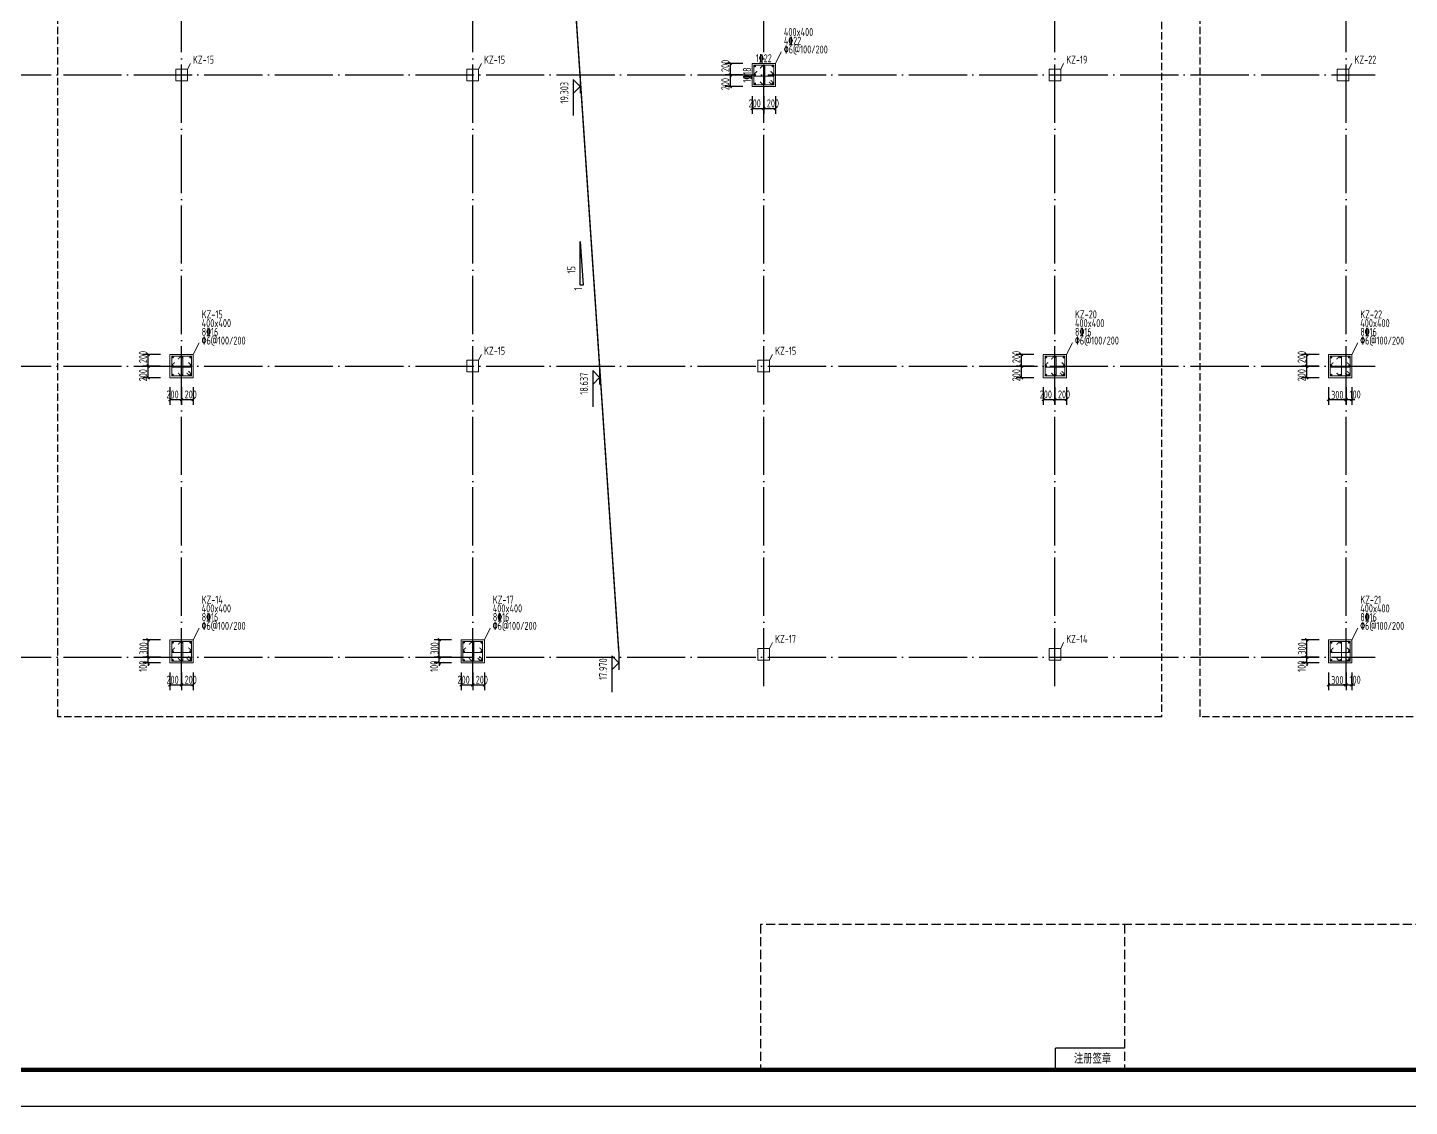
# Model space of a CAD drawing. Extents: x -2331248 to -1198620, y -977263 to -545844.
# Drawn here: x -1551152 to -1503687, y -676588 to -639530 of the extents above; entities that cross this region are included whole.
import ezdxf
from ezdxf.enums import TextEntityAlignment as Align

# ---------------------------------------------------------------- set-up
doc = ezdxf.new("R2010")
doc.units = 0
doc.header["$LTSCALE"] = 1000
doc.header["$MEASUREMENT"] = 0
for name, pattern in [('DASH', [0.35, 0.25, -0.1]), ('DOTE', [2.42, 2, -0.2, 0.02, -0.2]), ('线型5', [3050, 2400, -300, 50, -300])]:
    doc.linetypes.add(name, pattern=pattern)
doc.layers.get('0').update_dxf_attribs({"linetype": 'CONTINUOUS'})
doc.layers.get('DEFPOINTS').update_dxf_attribs({"linetype": 'CONTINUOUS'})
for name, color, linetype in [('DOTE', 1, 'DOTE'), ('PUB_TITLE', 4, 'CONTINUOUS'), ('t图框', 222, 'CONTINUOUS'), ('构件', 74, 'CONTINUOUS')]:
    doc.layers.add(name, color=color, linetype=linetype)
for name, color, linetype, lineweight in [('S_Cl', 2, 'CONTINUOUS', 9), ('S_ColumDimSect', 84, '线型5', 18), ('S_ColumFocus', 2, 'CONTINUOUS', 18), ('S_ColumLocal', 7, 'CONTINUOUS', 18), ('S_PColumHoopBar', 14, 'CONTINUOUS', 35), ('S_PColumMainBar', 14, 'CONTINUOUS', 25)]:
    doc.layers.add(name, color=color, linetype=linetype, lineweight=lineweight)
doc.styles.add('PkpmHz', font='Pkpmeng', dxfattribs={"width": 0.7, "bigfont": 'hztxt'})
doc.styles.add('TSSD_REIN', font='Tssdeng.shx', dxfattribs={"width": 0.7, "bigfont": 'hztxt.shx'})
doc.styles.add('房间名称', font='SIMPLEX', dxfattribs={"width": 0.7, "bigfont": '0HZTXT'})
doc.dimstyles.new('Pkpm_0.0100_2.00', dxfattribs={"dimtxt": 200, "dimasz": 100, "dimexe": 180, "dimexo": 0.0625, "dimgap": 25, "dimtad": 1, "dimdec": 0, "dimlfac": 0.5, "dimrnd": 5, "dimzin": 0, "dimdsep": 46, "dimtxsty": 'PkpmHz', "dimblk1": 'ARCHTICK', "dimblk2": 'ARCHTICK', "dimsah": 1, "dimcen": 0.09, "dimadec": 0, "dimazin": 0, "dimtfac": 1, "dimtdec": 0, "dimtmove": 2, "dimatfit": 1, "dimldrblk": 'ARCHTICK', "dimfxl": 1, "dimtolj": 1, "dimtzin": 0, "dimarcsym": 0})

# ---------------------------------------------------------------- blocks, each defined once
blk = doc.blocks.new('ASDDA')
at = {"layer": 't图框', "linetype": 'DASH'}
for p, q in [((-295866, 3065618), (-315866, 3065618)), ((-315866, 3065618), (-315866, 3061618)), ((-305866, 3065618), (-305866, 3061618))]:
    blk.add_line(p, q, dxfattribs=at)
at = {"layer": 't图框', "linetype": 'DASH', "ltscale": 0.01}
for p, q in [((-307773, 3062218), (-307773, 3061618)), ((-305866, 3062218), (-307773, 3062218))]:
    blk.add_line(p, q, dxfattribs=at)
at = {"layer": 't图框'}
blk.add_line((-315866, 3061618), (-273366, 3061618), dxfattribs=at)
at = {"style": '房间名称', "width": 0.7}
blk.add_text('注册签章', height=280, dxfattribs=at).set_placement((-307254, 3061794))
blk = doc.blocks.new('_ARCHTICK')
at = {"color": 0, "linetype": 'ByBlock', "const_width": 0.4}
blk.add_lwpolyline([(-0.5, -0.5), (0.5, 0.5)], dxfattribs=at)
blk = doc.blocks.new('*D1174')
at = {"layer": 'DEFPOINTS', "color": 0}
for p in [(-1547013, -661157), (-1546263, -661157), (-1546263, -661357)]:
    blk.add_point(p, dxfattribs=at)
at = {"layer": 'S_ColumDimSect', "color": 0, "lineweight": -2}
for p, q in [((-1546588, -661157), (-1547193, -661157)), ((-1547013, -661157), (-1547013, -661057)), ((-1547013, -661357), (-1547013, -661157)), ((-1546588, -661357), (-1547193, -661357)), ((-1547013, -661357), (-1547013, -661457))]:
    blk.add_line(p, q, dxfattribs=at)
at = {"layer": 'S_ColumDimSect', "color": 0, "lineweight": -2, "xscale": 100, "yscale": 100, "zscale": 100}
for p, rotation in [((-1547013, -661157), 270), ((-1547013, -661357), 90)]:
    blk.add_blockref('_ARCHTICK', p, dxfattribs=dict(at, rotation=rotation))
at = {"layer": 'S_ColumDimSect', "color": 0, "insert": (-1547188, -661470), "char_height": 275, "attachment_point": 5, "rotation": 90, "style": 'PkpmHz'}
blk.add_mtext('\\A1;100', dxfattribs=at)
blk = doc.blocks.new('*D1175')
at = {"layer": 'DEFPOINTS', "color": 0}
for p in [(-1547013, -660557), (-1546263, -660557), (-1546263, -661157)]:
    blk.add_point(p, dxfattribs=at)
at = {"layer": 'S_ColumDimSect', "color": 0, "lineweight": -2}
for p, q in [((-1546588, -660557), (-1547193, -660557)), ((-1547013, -661157), (-1547013, -660557)), ((-1546588, -661157), (-1547193, -661157))]:
    blk.add_line(p, q, dxfattribs=at)
at = {"layer": 'S_ColumDimSect', "color": 0, "lineweight": -2, "xscale": 100, "yscale": 100, "zscale": 100}
for p, rotation in [((-1547013, -660557), 90), ((-1547013, -661157), 270)]:
    blk.add_blockref('_ARCHTICK', p, dxfattribs=dict(at, rotation=rotation))
at = {"layer": 'S_ColumDimSect', "color": 0, "insert": (-1547175, -660857), "char_height": 275, "attachment_point": 5, "rotation": 90, "style": 'PkpmHz'}
blk.add_mtext('\\A1;300', dxfattribs=at)
blk = doc.blocks.new('*D1176')
at = {"layer": 'DEFPOINTS', "color": 0}
for p in [(-1546263, -661357), (-1545863, -661357), (-1545863, -662107)]:
    blk.add_point(p, dxfattribs=at)
at = {"layer": 'S_ColumDimSect', "color": 0, "lineweight": -2}
for p, q in [((-1546263, -661682), (-1546263, -662287)), ((-1546263, -662107), (-1545863, -662107)), ((-1545863, -661682), (-1545863, -662287))]:
    blk.add_line(p, q, dxfattribs=at)
at = {"layer": 'S_ColumDimSect', "color": 0, "lineweight": -2, "xscale": 100, "yscale": 100, "zscale": 100, "rotation": 180}
blk.add_blockref('_ARCHTICK', (-1546263, -662107), dxfattribs=at)
at = {"layer": 'S_ColumDimSect', "color": 0, "lineweight": -2, "xscale": 100, "yscale": 100, "zscale": 100}
blk.add_blockref('_ARCHTICK', (-1545863, -662107), dxfattribs=at)
at = {"layer": 'S_ColumDimSect', "color": 0, "insert": (-1546175, -661932), "char_height": 275, "attachment_point": 5, "style": 'PkpmHz'}
blk.add_mtext('\\A1;200', dxfattribs=at)
blk = doc.blocks.new('*D1177')
at = {"layer": 'DEFPOINTS', "color": 0}
for p in [(-1545863, -661357), (-1545463, -661357), (-1545463, -662107)]:
    blk.add_point(p, dxfattribs=at)
at = {"layer": 'S_ColumDimSect', "color": 0, "lineweight": -2}
for p, q in [((-1545863, -661682), (-1545863, -662287)), ((-1545863, -662107), (-1545463, -662107)), ((-1545463, -661682), (-1545463, -662287))]:
    blk.add_line(p, q, dxfattribs=at)
at = {"layer": 'S_ColumDimSect', "color": 0, "lineweight": -2, "xscale": 100, "yscale": 100, "zscale": 100, "rotation": 180}
blk.add_blockref('_ARCHTICK', (-1545863, -662107), dxfattribs=at)
at = {"layer": 'S_ColumDimSect', "color": 0, "lineweight": -2, "xscale": 100, "yscale": 100, "zscale": 100}
blk.add_blockref('_ARCHTICK', (-1545463, -662107), dxfattribs=at)
at = {"layer": 'S_ColumDimSect', "color": 0, "insert": (-1545550, -661932), "char_height": 275, "attachment_point": 5, "style": 'PkpmHz'}
blk.add_mtext('\\A1;200', dxfattribs=at)
blk = doc.blocks.new('*D1178')
at = {"layer": 'DEFPOINTS', "color": 0}
for p in [(-1547013, -651157), (-1546263, -651157), (-1546263, -651557)]:
    blk.add_point(p, dxfattribs=at)
at = {"layer": 'S_ColumDimSect', "color": 0, "lineweight": -2}
for p, q in [((-1546588, -651157), (-1547193, -651157)), ((-1547013, -651557), (-1547013, -651157)), ((-1546588, -651557), (-1547193, -651557))]:
    blk.add_line(p, q, dxfattribs=at)
at = {"layer": 'S_ColumDimSect', "color": 0, "lineweight": -2, "xscale": 100, "yscale": 100, "zscale": 100}
for p, rotation in [((-1547013, -651157), 90), ((-1547013, -651557), 270)]:
    blk.add_blockref('_ARCHTICK', p, dxfattribs=dict(at, rotation=rotation))
at = {"layer": 'S_ColumDimSect', "color": 0, "insert": (-1547188, -651470), "char_height": 275, "attachment_point": 5, "rotation": 90, "style": 'PkpmHz'}
blk.add_mtext('\\A1;200', dxfattribs=at)
blk = doc.blocks.new('*D1179')
at = {"layer": 'DEFPOINTS', "color": 0}
for p in [(-1547013, -650757), (-1546263, -650757), (-1546263, -651157)]:
    blk.add_point(p, dxfattribs=at)
at = {"layer": 'S_ColumDimSect', "color": 0, "lineweight": -2}
for p, q in [((-1546588, -650757), (-1547193, -650757)), ((-1546588, -651157), (-1547193, -651157)), ((-1547013, -651157), (-1547013, -650757))]:
    blk.add_line(p, q, dxfattribs=at)
at = {"layer": 'S_ColumDimSect', "color": 0, "lineweight": -2, "xscale": 100, "yscale": 100, "zscale": 100}
for p, rotation in [((-1547013, -650757), 90), ((-1547013, -651157), 270)]:
    blk.add_blockref('_ARCHTICK', p, dxfattribs=dict(at, rotation=rotation))
at = {"layer": 'S_ColumDimSect', "color": 0, "insert": (-1547188, -650845), "char_height": 275, "attachment_point": 5, "rotation": 90, "style": 'PkpmHz'}
blk.add_mtext('\\A1;200', dxfattribs=at)
blk = doc.blocks.new('*D1180')
at = {"layer": 'DEFPOINTS', "color": 0}
for p in [(-1546263, -651557), (-1545863, -651557), (-1545863, -652307)]:
    blk.add_point(p, dxfattribs=at)
at = {"layer": 'S_ColumDimSect', "color": 0, "lineweight": -2}
for p, q in [((-1546263, -651882), (-1546263, -652487)), ((-1545863, -651882), (-1545863, -652487)), ((-1546263, -652307), (-1545863, -652307))]:
    blk.add_line(p, q, dxfattribs=at)
at = {"layer": 'S_ColumDimSect', "color": 0, "lineweight": -2, "xscale": 100, "yscale": 100, "zscale": 100, "rotation": 180}
blk.add_blockref('_ARCHTICK', (-1546263, -652307), dxfattribs=at)
at = {"layer": 'S_ColumDimSect', "color": 0, "lineweight": -2, "xscale": 100, "yscale": 100, "zscale": 100}
blk.add_blockref('_ARCHTICK', (-1545863, -652307), dxfattribs=at)
at = {"layer": 'S_ColumDimSect', "color": 0, "insert": (-1546175, -652132), "char_height": 275, "attachment_point": 5, "style": 'PkpmHz'}
blk.add_mtext('\\A1;200', dxfattribs=at)
blk = doc.blocks.new('*D1181')
at = {"layer": 'DEFPOINTS', "color": 0}
for p in [(-1545863, -651557), (-1545463, -651557), (-1545463, -652307)]:
    blk.add_point(p, dxfattribs=at)
at = {"layer": 'S_ColumDimSect', "color": 0, "lineweight": -2}
for p, q in [((-1545863, -651882), (-1545863, -652487)), ((-1545463, -651882), (-1545463, -652487)), ((-1545863, -652307), (-1545463, -652307))]:
    blk.add_line(p, q, dxfattribs=at)
at = {"layer": 'S_ColumDimSect', "color": 0, "lineweight": -2, "xscale": 100, "yscale": 100, "zscale": 100, "rotation": 180}
blk.add_blockref('_ARCHTICK', (-1545863, -652307), dxfattribs=at)
at = {"layer": 'S_ColumDimSect', "color": 0, "lineweight": -2, "xscale": 100, "yscale": 100, "zscale": 100}
blk.add_blockref('_ARCHTICK', (-1545463, -652307), dxfattribs=at)
at = {"layer": 'S_ColumDimSect', "color": 0, "insert": (-1545550, -652132), "char_height": 275, "attachment_point": 5, "style": 'PkpmHz'}
blk.add_mtext('\\A1;200', dxfattribs=at)
blk = doc.blocks.new('*D1186')
at = {"layer": 'DEFPOINTS', "color": 0}
for p in [(-1537013, -661157), (-1536263, -661157), (-1536263, -661357)]:
    blk.add_point(p, dxfattribs=at)
at = {"layer": 'S_ColumDimSect', "color": 0, "lineweight": -2}
for p, q in [((-1536588, -661157), (-1537193, -661157)), ((-1537013, -661157), (-1537013, -661057)), ((-1537013, -661357), (-1537013, -661157)), ((-1536588, -661357), (-1537193, -661357)), ((-1537013, -661357), (-1537013, -661457))]:
    blk.add_line(p, q, dxfattribs=at)
at = {"layer": 'S_ColumDimSect', "color": 0, "lineweight": -2, "xscale": 100, "yscale": 100, "zscale": 100}
for p, rotation in [((-1537013, -661157), 270), ((-1537013, -661357), 90)]:
    blk.add_blockref('_ARCHTICK', p, dxfattribs=dict(at, rotation=rotation))
at = {"layer": 'S_ColumDimSect', "color": 0, "insert": (-1537188, -661470), "char_height": 275, "attachment_point": 5, "rotation": 90, "style": 'PkpmHz'}
blk.add_mtext('\\A1;100', dxfattribs=at)
blk = doc.blocks.new('*D1187')
at = {"layer": 'DEFPOINTS', "color": 0}
for p in [(-1537013, -660557), (-1536263, -660557), (-1536263, -661157)]:
    blk.add_point(p, dxfattribs=at)
at = {"layer": 'S_ColumDimSect', "color": 0, "lineweight": -2}
for p, q in [((-1536588, -660557), (-1537193, -660557)), ((-1537013, -661157), (-1537013, -660557)), ((-1536588, -661157), (-1537193, -661157))]:
    blk.add_line(p, q, dxfattribs=at)
at = {"layer": 'S_ColumDimSect', "color": 0, "lineweight": -2, "xscale": 100, "yscale": 100, "zscale": 100}
for p, rotation in [((-1537013, -660557), 90), ((-1537013, -661157), 270)]:
    blk.add_blockref('_ARCHTICK', p, dxfattribs=dict(at, rotation=rotation))
at = {"layer": 'S_ColumDimSect', "color": 0, "insert": (-1537175, -660857), "char_height": 275, "attachment_point": 5, "rotation": 90, "style": 'PkpmHz'}
blk.add_mtext('\\A1;300', dxfattribs=at)
blk = doc.blocks.new('*D1188')
at = {"layer": 'DEFPOINTS', "color": 0}
for p in [(-1536263, -661357), (-1535863, -661357), (-1535863, -662107)]:
    blk.add_point(p, dxfattribs=at)
at = {"layer": 'S_ColumDimSect', "color": 0, "lineweight": -2}
for p, q in [((-1536263, -661682), (-1536263, -662287)), ((-1536263, -662107), (-1535863, -662107)), ((-1535863, -661682), (-1535863, -662287))]:
    blk.add_line(p, q, dxfattribs=at)
at = {"layer": 'S_ColumDimSect', "color": 0, "lineweight": -2, "xscale": 100, "yscale": 100, "zscale": 100, "rotation": 180}
blk.add_blockref('_ARCHTICK', (-1536263, -662107), dxfattribs=at)
at = {"layer": 'S_ColumDimSect', "color": 0, "lineweight": -2, "xscale": 100, "yscale": 100, "zscale": 100}
blk.add_blockref('_ARCHTICK', (-1535863, -662107), dxfattribs=at)
at = {"layer": 'S_ColumDimSect', "color": 0, "insert": (-1536175, -661932), "char_height": 275, "attachment_point": 5, "style": 'PkpmHz'}
blk.add_mtext('\\A1;200', dxfattribs=at)
blk = doc.blocks.new('*D1189')
at = {"layer": 'DEFPOINTS', "color": 0}
for p in [(-1535863, -661357), (-1535463, -661357), (-1535463, -662107)]:
    blk.add_point(p, dxfattribs=at)
at = {"layer": 'S_ColumDimSect', "color": 0, "lineweight": -2}
for p, q in [((-1535863, -661682), (-1535863, -662287)), ((-1535863, -662107), (-1535463, -662107)), ((-1535463, -661682), (-1535463, -662287))]:
    blk.add_line(p, q, dxfattribs=at)
at = {"layer": 'S_ColumDimSect', "color": 0, "lineweight": -2, "xscale": 100, "yscale": 100, "zscale": 100, "rotation": 180}
blk.add_blockref('_ARCHTICK', (-1535863, -662107), dxfattribs=at)
at = {"layer": 'S_ColumDimSect', "color": 0, "lineweight": -2, "xscale": 100, "yscale": 100, "zscale": 100}
blk.add_blockref('_ARCHTICK', (-1535463, -662107), dxfattribs=at)
at = {"layer": 'S_ColumDimSect', "color": 0, "insert": (-1535550, -661932), "char_height": 275, "attachment_point": 5, "style": 'PkpmHz'}
blk.add_mtext('\\A1;200', dxfattribs=at)
blk = doc.blocks.new('*D1194')
at = {"layer": 'DEFPOINTS', "color": 0}
for p in [(-1527013, -641157), (-1526263, -641157), (-1526263, -641557)]:
    blk.add_point(p, dxfattribs=at)
at = {"layer": 'S_ColumDimSect', "color": 0, "lineweight": -2}
for p, q in [((-1526588, -641157), (-1527193, -641157)), ((-1527013, -641557), (-1527013, -641157)), ((-1526588, -641557), (-1527193, -641557))]:
    blk.add_line(p, q, dxfattribs=at)
at = {"layer": 'S_ColumDimSect', "color": 0, "lineweight": -2, "xscale": 100, "yscale": 100, "zscale": 100}
for p, rotation in [((-1527013, -641157), 90), ((-1527013, -641557), 270)]:
    blk.add_blockref('_ARCHTICK', p, dxfattribs=dict(at, rotation=rotation))
at = {"layer": 'S_ColumDimSect', "color": 0, "insert": (-1527188, -641470), "char_height": 275, "attachment_point": 5, "rotation": 90, "style": 'PkpmHz'}
blk.add_mtext('\\A1;200', dxfattribs=at)
blk = doc.blocks.new('*D1195')
at = {"layer": 'DEFPOINTS', "color": 0}
for p in [(-1527013, -640757), (-1526263, -640757), (-1526263, -641157)]:
    blk.add_point(p, dxfattribs=at)
at = {"layer": 'S_ColumDimSect', "color": 0, "lineweight": -2}
for p, q in [((-1526588, -640757), (-1527193, -640757)), ((-1527013, -641157), (-1527013, -640757)), ((-1526588, -641157), (-1527193, -641157))]:
    blk.add_line(p, q, dxfattribs=at)
at = {"layer": 'S_ColumDimSect', "color": 0, "lineweight": -2, "xscale": 100, "yscale": 100, "zscale": 100}
for p, rotation in [((-1527013, -640757), 90), ((-1527013, -641157), 270)]:
    blk.add_blockref('_ARCHTICK', p, dxfattribs=dict(at, rotation=rotation))
at = {"layer": 'S_ColumDimSect', "color": 0, "insert": (-1527188, -640845), "char_height": 275, "attachment_point": 5, "rotation": 90, "style": 'PkpmHz'}
blk.add_mtext('\\A1;200', dxfattribs=at)
blk = doc.blocks.new('*D1196')
at = {"layer": 'DEFPOINTS', "color": 0}
for p in [(-1526263, -641557), (-1525863, -641557), (-1525863, -642307)]:
    blk.add_point(p, dxfattribs=at)
at = {"layer": 'S_ColumDimSect', "color": 0, "lineweight": -2}
for p, q in [((-1526263, -641882), (-1526263, -642487)), ((-1525863, -641882), (-1525863, -642487)), ((-1526263, -642307), (-1525863, -642307))]:
    blk.add_line(p, q, dxfattribs=at)
at = {"layer": 'S_ColumDimSect', "color": 0, "lineweight": -2, "xscale": 100, "yscale": 100, "zscale": 100, "rotation": 180}
blk.add_blockref('_ARCHTICK', (-1526263, -642307), dxfattribs=at)
at = {"layer": 'S_ColumDimSect', "color": 0, "lineweight": -2, "xscale": 100, "yscale": 100, "zscale": 100}
blk.add_blockref('_ARCHTICK', (-1525863, -642307), dxfattribs=at)
at = {"layer": 'S_ColumDimSect', "color": 0, "insert": (-1526175, -642132), "char_height": 275, "attachment_point": 5, "style": 'PkpmHz'}
blk.add_mtext('\\A1;200', dxfattribs=at)
blk = doc.blocks.new('*D1197')
at = {"layer": 'DEFPOINTS', "color": 0}
for p in [(-1525863, -641557), (-1525463, -641557), (-1525463, -642307)]:
    blk.add_point(p, dxfattribs=at)
at = {"layer": 'S_ColumDimSect', "color": 0, "lineweight": -2}
for p, q in [((-1525863, -641882), (-1525863, -642487)), ((-1525463, -641882), (-1525463, -642487)), ((-1525863, -642307), (-1525463, -642307))]:
    blk.add_line(p, q, dxfattribs=at)
at = {"layer": 'S_ColumDimSect', "color": 0, "lineweight": -2, "xscale": 100, "yscale": 100, "zscale": 100, "rotation": 180}
blk.add_blockref('_ARCHTICK', (-1525863, -642307), dxfattribs=at)
at = {"layer": 'S_ColumDimSect', "color": 0, "lineweight": -2, "xscale": 100, "yscale": 100, "zscale": 100}
blk.add_blockref('_ARCHTICK', (-1525463, -642307), dxfattribs=at)
at = {"layer": 'S_ColumDimSect', "color": 0, "insert": (-1525550, -642132), "char_height": 275, "attachment_point": 5, "style": 'PkpmHz'}
blk.add_mtext('\\A1;200', dxfattribs=at)
blk = doc.blocks.new('*D1198')
at = {"layer": 'DEFPOINTS', "color": 0}
for p in [(-1517013, -651157), (-1516263, -651157), (-1516263, -651557)]:
    blk.add_point(p, dxfattribs=at)
at = {"layer": 'S_ColumDimSect', "color": 0, "lineweight": -2}
for p, q in [((-1516588, -651157), (-1517193, -651157)), ((-1517013, -651557), (-1517013, -651157)), ((-1516588, -651557), (-1517193, -651557))]:
    blk.add_line(p, q, dxfattribs=at)
at = {"layer": 'S_ColumDimSect', "color": 0, "lineweight": -2, "xscale": 100, "yscale": 100, "zscale": 100}
for p, rotation in [((-1517013, -651157), 90), ((-1517013, -651557), 270)]:
    blk.add_blockref('_ARCHTICK', p, dxfattribs=dict(at, rotation=rotation))
at = {"layer": 'S_ColumDimSect', "color": 0, "insert": (-1517188, -651470), "char_height": 275, "attachment_point": 5, "rotation": 90, "style": 'PkpmHz'}
blk.add_mtext('\\A1;200', dxfattribs=at)
blk = doc.blocks.new('*D1199')
at = {"layer": 'DEFPOINTS', "color": 0}
for p in [(-1517013, -650757), (-1516263, -650757), (-1516263, -651157)]:
    blk.add_point(p, dxfattribs=at)
at = {"layer": 'S_ColumDimSect', "color": 0, "lineweight": -2}
for p, q in [((-1516588, -650757), (-1517193, -650757)), ((-1516588, -651157), (-1517193, -651157)), ((-1517013, -651157), (-1517013, -650757))]:
    blk.add_line(p, q, dxfattribs=at)
at = {"layer": 'S_ColumDimSect', "color": 0, "lineweight": -2, "xscale": 100, "yscale": 100, "zscale": 100}
for p, rotation in [((-1517013, -650757), 90), ((-1517013, -651157), 270)]:
    blk.add_blockref('_ARCHTICK', p, dxfattribs=dict(at, rotation=rotation))
at = {"layer": 'S_ColumDimSect', "color": 0, "insert": (-1517188, -650845), "char_height": 275, "attachment_point": 5, "rotation": 90, "style": 'PkpmHz'}
blk.add_mtext('\\A1;200', dxfattribs=at)
blk = doc.blocks.new('*D1200')
at = {"layer": 'DEFPOINTS', "color": 0}
for p in [(-1516263, -651557), (-1515863, -651557), (-1515863, -652307)]:
    blk.add_point(p, dxfattribs=at)
at = {"layer": 'S_ColumDimSect', "color": 0, "lineweight": -2}
for p, q in [((-1516263, -651882), (-1516263, -652487)), ((-1515863, -651882), (-1515863, -652487)), ((-1516263, -652307), (-1515863, -652307))]:
    blk.add_line(p, q, dxfattribs=at)
at = {"layer": 'S_ColumDimSect', "color": 0, "lineweight": -2, "xscale": 100, "yscale": 100, "zscale": 100, "rotation": 180}
blk.add_blockref('_ARCHTICK', (-1516263, -652307), dxfattribs=at)
at = {"layer": 'S_ColumDimSect', "color": 0, "lineweight": -2, "xscale": 100, "yscale": 100, "zscale": 100}
blk.add_blockref('_ARCHTICK', (-1515863, -652307), dxfattribs=at)
at = {"layer": 'S_ColumDimSect', "color": 0, "insert": (-1516175, -652132), "char_height": 275, "attachment_point": 5, "style": 'PkpmHz'}
blk.add_mtext('\\A1;200', dxfattribs=at)
blk = doc.blocks.new('*D1201')
at = {"layer": 'DEFPOINTS', "color": 0}
for p in [(-1515863, -651557), (-1515463, -651557), (-1515463, -652307)]:
    blk.add_point(p, dxfattribs=at)
at = {"layer": 'S_ColumDimSect', "color": 0, "lineweight": -2}
for p, q in [((-1515863, -651882), (-1515863, -652487)), ((-1515463, -651882), (-1515463, -652487)), ((-1515863, -652307), (-1515463, -652307))]:
    blk.add_line(p, q, dxfattribs=at)
at = {"layer": 'S_ColumDimSect', "color": 0, "lineweight": -2, "xscale": 100, "yscale": 100, "zscale": 100, "rotation": 180}
blk.add_blockref('_ARCHTICK', (-1515863, -652307), dxfattribs=at)
at = {"layer": 'S_ColumDimSect', "color": 0, "lineweight": -2, "xscale": 100, "yscale": 100, "zscale": 100}
blk.add_blockref('_ARCHTICK', (-1515463, -652307), dxfattribs=at)
at = {"layer": 'S_ColumDimSect', "color": 0, "insert": (-1515550, -652132), "char_height": 275, "attachment_point": 5, "style": 'PkpmHz'}
blk.add_mtext('\\A1;200', dxfattribs=at)
blk = doc.blocks.new('*D1202')
at = {"layer": 'DEFPOINTS', "color": 0}
for p in [(-1507213, -661157), (-1506463, -661157), (-1506463, -661357)]:
    blk.add_point(p, dxfattribs=at)
at = {"layer": 'S_ColumDimSect', "color": 0, "lineweight": -2}
for p, q in [((-1506788, -661157), (-1507393, -661157)), ((-1507213, -661157), (-1507213, -661057)), ((-1507213, -661357), (-1507213, -661157)), ((-1506788, -661357), (-1507393, -661357)), ((-1507213, -661357), (-1507213, -661457))]:
    blk.add_line(p, q, dxfattribs=at)
at = {"layer": 'S_ColumDimSect', "color": 0, "lineweight": -2, "xscale": 100, "yscale": 100, "zscale": 100}
for p, rotation in [((-1507213, -661157), 270), ((-1507213, -661357), 90)]:
    blk.add_blockref('_ARCHTICK', p, dxfattribs=dict(at, rotation=rotation))
at = {"layer": 'S_ColumDimSect', "color": 0, "insert": (-1507388, -661470), "char_height": 275, "attachment_point": 5, "rotation": 90, "style": 'PkpmHz'}
blk.add_mtext('\\A1;100', dxfattribs=at)
blk = doc.blocks.new('*D1203')
at = {"layer": 'DEFPOINTS', "color": 0}
for p in [(-1507213, -660557), (-1506463, -660557), (-1506463, -661157)]:
    blk.add_point(p, dxfattribs=at)
at = {"layer": 'S_ColumDimSect', "color": 0, "lineweight": -2}
for p, q in [((-1506788, -660557), (-1507393, -660557)), ((-1507213, -661157), (-1507213, -660557)), ((-1506788, -661157), (-1507393, -661157))]:
    blk.add_line(p, q, dxfattribs=at)
at = {"layer": 'S_ColumDimSect', "color": 0, "lineweight": -2, "xscale": 100, "yscale": 100, "zscale": 100}
for p, rotation in [((-1507213, -660557), 90), ((-1507213, -661157), 270)]:
    blk.add_blockref('_ARCHTICK', p, dxfattribs=dict(at, rotation=rotation))
at = {"layer": 'S_ColumDimSect', "color": 0, "insert": (-1507375, -660857), "char_height": 275, "attachment_point": 5, "rotation": 90, "style": 'PkpmHz'}
blk.add_mtext('\\A1;300', dxfattribs=at)
blk = doc.blocks.new('*D1204')
at = {"layer": 'DEFPOINTS', "color": 0}
for p in [(-1506463, -661357), (-1505863, -661357), (-1505863, -662107)]:
    blk.add_point(p, dxfattribs=at)
at = {"layer": 'S_ColumDimSect', "color": 0, "lineweight": -2}
for p, q in [((-1506463, -661682), (-1506463, -662287)), ((-1506463, -662107), (-1505863, -662107)), ((-1505863, -661682), (-1505863, -662287))]:
    blk.add_line(p, q, dxfattribs=at)
at = {"layer": 'S_ColumDimSect', "color": 0, "lineweight": -2, "xscale": 100, "yscale": 100, "zscale": 100, "rotation": 180}
blk.add_blockref('_ARCHTICK', (-1506463, -662107), dxfattribs=at)
at = {"layer": 'S_ColumDimSect', "color": 0, "lineweight": -2, "xscale": 100, "yscale": 100, "zscale": 100}
blk.add_blockref('_ARCHTICK', (-1505863, -662107), dxfattribs=at)
at = {"layer": 'S_ColumDimSect', "color": 0, "insert": (-1506163, -661945), "char_height": 275, "attachment_point": 5, "style": 'PkpmHz'}
blk.add_mtext('\\A1;300', dxfattribs=at)
blk = doc.blocks.new('*D1205')
at = {"layer": 'DEFPOINTS', "color": 0}
for p in [(-1505863, -661357), (-1505663, -661357), (-1505663, -662107)]:
    blk.add_point(p, dxfattribs=at)
at = {"layer": 'S_ColumDimSect', "color": 0, "lineweight": -2}
for p, q in [((-1505863, -662107), (-1505963, -662107)), ((-1505863, -661682), (-1505863, -662287)), ((-1505863, -662107), (-1505663, -662107)), ((-1505663, -661682), (-1505663, -662287)), ((-1505663, -662107), (-1505563, -662107))]:
    blk.add_line(p, q, dxfattribs=at)
at = {"layer": 'S_ColumDimSect', "color": 0, "lineweight": -2, "xscale": 100, "yscale": 100, "zscale": 100}
blk.add_blockref('_ARCHTICK', (-1505863, -662107), dxfattribs=at)
at = {"layer": 'S_ColumDimSect', "color": 0, "lineweight": -2, "xscale": 100, "yscale": 100, "zscale": 100, "rotation": 180}
blk.add_blockref('_ARCHTICK', (-1505663, -662107), dxfattribs=at)
at = {"layer": 'S_ColumDimSect', "color": 0, "insert": (-1505550, -661932), "char_height": 275, "attachment_point": 5, "style": 'PkpmHz'}
blk.add_mtext('\\A1;100', dxfattribs=at)
blk = doc.blocks.new('*D1206')
at = {"layer": 'DEFPOINTS', "color": 0}
for p in [(-1507213, -651157), (-1506463, -651157), (-1506463, -651557)]:
    blk.add_point(p, dxfattribs=at)
at = {"layer": 'S_ColumDimSect', "color": 0, "lineweight": -2}
for p, q in [((-1506788, -651157), (-1507393, -651157)), ((-1507213, -651557), (-1507213, -651157)), ((-1506788, -651557), (-1507393, -651557))]:
    blk.add_line(p, q, dxfattribs=at)
at = {"layer": 'S_ColumDimSect', "color": 0, "lineweight": -2, "xscale": 100, "yscale": 100, "zscale": 100}
for p, rotation in [((-1507213, -651157), 90), ((-1507213, -651557), 270)]:
    blk.add_blockref('_ARCHTICK', p, dxfattribs=dict(at, rotation=rotation))
at = {"layer": 'S_ColumDimSect', "color": 0, "insert": (-1507388, -651470), "char_height": 275, "attachment_point": 5, "rotation": 90, "style": 'PkpmHz'}
blk.add_mtext('\\A1;200', dxfattribs=at)
blk = doc.blocks.new('*D1207')
at = {"layer": 'DEFPOINTS', "color": 0}
for p in [(-1507213, -650757), (-1506463, -650757), (-1506463, -651157)]:
    blk.add_point(p, dxfattribs=at)
at = {"layer": 'S_ColumDimSect', "color": 0, "lineweight": -2}
for p, q in [((-1506788, -650757), (-1507393, -650757)), ((-1506788, -651157), (-1507393, -651157)), ((-1507213, -651157), (-1507213, -650757))]:
    blk.add_line(p, q, dxfattribs=at)
at = {"layer": 'S_ColumDimSect', "color": 0, "lineweight": -2, "xscale": 100, "yscale": 100, "zscale": 100}
for p, rotation in [((-1507213, -650757), 90), ((-1507213, -651157), 270)]:
    blk.add_blockref('_ARCHTICK', p, dxfattribs=dict(at, rotation=rotation))
at = {"layer": 'S_ColumDimSect', "color": 0, "insert": (-1507388, -650845), "char_height": 275, "attachment_point": 5, "rotation": 90, "style": 'PkpmHz'}
blk.add_mtext('\\A1;200', dxfattribs=at)
blk = doc.blocks.new('*D1208')
at = {"layer": 'DEFPOINTS', "color": 0}
for p in [(-1506463, -651557), (-1505863, -651557), (-1505863, -652307)]:
    blk.add_point(p, dxfattribs=at)
at = {"layer": 'S_ColumDimSect', "color": 0, "lineweight": -2}
for p, q in [((-1506463, -651882), (-1506463, -652487)), ((-1505863, -651882), (-1505863, -652487)), ((-1506463, -652307), (-1505863, -652307))]:
    blk.add_line(p, q, dxfattribs=at)
at = {"layer": 'S_ColumDimSect', "color": 0, "lineweight": -2, "xscale": 100, "yscale": 100, "zscale": 100, "rotation": 180}
blk.add_blockref('_ARCHTICK', (-1506463, -652307), dxfattribs=at)
at = {"layer": 'S_ColumDimSect', "color": 0, "lineweight": -2, "xscale": 100, "yscale": 100, "zscale": 100}
blk.add_blockref('_ARCHTICK', (-1505863, -652307), dxfattribs=at)
at = {"layer": 'S_ColumDimSect', "color": 0, "insert": (-1506163, -652145), "char_height": 275, "attachment_point": 5, "style": 'PkpmHz'}
blk.add_mtext('\\A1;300', dxfattribs=at)
blk = doc.blocks.new('*D1209')
at = {"layer": 'DEFPOINTS', "color": 0}
for p in [(-1505863, -651557), (-1505663, -651557), (-1505663, -652307)]:
    blk.add_point(p, dxfattribs=at)
at = {"layer": 'S_ColumDimSect', "color": 0, "lineweight": -2}
for p, q in [((-1505863, -651882), (-1505863, -652487)), ((-1505663, -651882), (-1505663, -652487)), ((-1505863, -652307), (-1505963, -652307)), ((-1505863, -652307), (-1505663, -652307)), ((-1505663, -652307), (-1505563, -652307))]:
    blk.add_line(p, q, dxfattribs=at)
at = {"layer": 'S_ColumDimSect', "color": 0, "lineweight": -2, "xscale": 100, "yscale": 100, "zscale": 100}
blk.add_blockref('_ARCHTICK', (-1505863, -652307), dxfattribs=at)
at = {"layer": 'S_ColumDimSect', "color": 0, "lineweight": -2, "xscale": 100, "yscale": 100, "zscale": 100, "rotation": 180}
blk.add_blockref('_ARCHTICK', (-1505663, -652307), dxfattribs=at)
at = {"layer": 'S_ColumDimSect', "color": 0, "insert": (-1505550, -652132), "char_height": 275, "attachment_point": 5, "style": 'PkpmHz'}
blk.add_mtext('\\A1;100', dxfattribs=at)

msp = doc.modelspace()

# ---------------------------------------------------------------- linework, layer by layer
at = {"linetype": 'DASH'}
for points in [[(-1550112, -608186), (-1512198, -608186), (-1512198, -663202), (-1550112, -663202)], [(-1510869, -608186), (-1502854, -608186), (-1502854, -663202), (-1510869, -663202)]]:
    msp.add_lwpolyline(points, close=True, dxfattribs=at)
at = {"layer": 'DOTE'}
for p, q in [((-1545863, -662157.2), (-1545863, -610157.2)), ((-1535863, -662157.2), (-1535863, -610157.2)), ((-1525863, -662157.2), (-1525863, -610157.2)), ((-1515863, -662157.2), (-1515863, -610157.2)), ((-1505863, -662157.2), (-1505863, -610157.2)), ((-1566863, -641157.2), (-1504863, -641157.2)), ((-1566863, -651157.2), (-1504863, -651157.2)), ((-1566863, -661157.2), (-1504863, -661157.2))]:
    msp.add_line(p, q, dxfattribs=at)
at = {"layer": 'PUB_TITLE'}
msp.add_lwpolyline([(-1576722.5, -676588.1), (-1576722.5, -602338.1), (-1471597.5, -602338.1), (-1471597.5, -676588.1)], close=True, dxfattribs=at)
at = {"layer": 'PUB_TITLE', "const_width": 150}
msp.add_lwpolyline([(-1573597.5, -603588.1), (-1472847.5, -603588.1), (-1472847.5, -675338.1), (-1573597.5, -675338.1)], close=True, dxfattribs=at)
at = {"layer": 'S_Cl', "ltscale": 1}
for points in [[(-1525463, -641557.2), (-1525463, -640757.2), (-1526263, -640757.2), (-1526263, -641557.2)], [(-1545663, -641357.2), (-1545663, -640957.2), (-1546063, -640957.2), (-1546063, -641357.2)], [(-1535663, -641357.2), (-1535663, -640957.2), (-1536063, -640957.2), (-1536063, -641357.2)], [(-1515663, -641357.2), (-1515663, -640957.2), (-1516063, -640957.2), (-1516063, -641357.2)], [(-1505763, -641357.2), (-1505763, -640957.2), (-1506163, -640957.2), (-1506163, -641357.2)], [(-1545463, -651557.2), (-1545463, -650757.2), (-1546263, -650757.2), (-1546263, -651557.2)], [(-1535663, -651357.2), (-1535663, -650957.2), (-1536063, -650957.2), (-1536063, -651357.2)], [(-1525663, -651357.2), (-1525663, -650957.2), (-1526063, -650957.2), (-1526063, -651357.2)], [(-1515463, -651557.2), (-1515463, -650757.2), (-1516263, -650757.2), (-1516263, -651557.2)], [(-1505663, -651557.2), (-1505663, -650757.2), (-1506463, -650757.2), (-1506463, -651557.2)], [(-1545463, -661357.2), (-1545463, -660557.2), (-1546263, -660557.2), (-1546263, -661357.2)], [(-1535463, -661357.2), (-1535463, -660557.2), (-1536263, -660557.2), (-1536263, -661357.2)], [(-1505663, -661357.2), (-1505663, -660557.2), (-1506463, -660557.2), (-1506463, -661357.2)], [(-1525663, -661257.2), (-1525663, -660857.2), (-1526063, -660857.2), (-1526063, -661257.2)], [(-1515663, -661257.2), (-1515663, -660857.2), (-1516063, -660857.2), (-1516063, -661257.2)]]:
    msp.add_lwpolyline(points, close=True, dxfattribs=at)
at = {"layer": 'S_ColumFocus'}
for p, q in [((-1545663, -640957.2), (-1545563, -640757.2)), ((-1535663, -640957.2), (-1535563, -640757.2)), ((-1525463, -640757.2), (-1525263, -640357.2)), ((-1515663, -640957.2), (-1515563, -640757.2)), ((-1505763, -640957.2), (-1505663, -640757.2)), ((-1545463, -650757.2), (-1545263, -650357.2)), ((-1515463, -650757.2), (-1515263, -650357.2)), ((-1505663, -650757.2), (-1505463, -650357.2)), ((-1535663, -650957.2), (-1535563, -650757.2)), ((-1525663, -650957.2), (-1525563, -650757.2)), ((-1545463, -660557.2), (-1545263, -660157.2)), ((-1535463, -660557.2), (-1535263, -660157.2)), ((-1505663, -660557.2), (-1505463, -660157.2)), ((-1525663, -660857.2), (-1525563, -660657.2)), ((-1515663, -660857.2), (-1515563, -660657.2))]:
    msp.add_line(p, q, dxfattribs=at)
at = {"layer": 'S_PColumHoopBar', "ltscale": 2, "const_width": 35}
for points in [[(-1525689, -641391.1), (-1525583, -641497.2), (-1525523, -641497.2), (-1525523, -641437.2), (-1525523, -641497.2), (-1525523, -640817.2), (-1526203, -640817.2), (-1526203, -641497.2), (-1525583, -641497.2), (-1525523, -641497.2), (-1525523, -641437.2), (-1525629, -641331.1)], [(-1526096.9, -641031.1), (-1526203, -641137.2), (-1526203, -641197.2), (-1525523, -641197.2), (-1525523, -641137.2), (-1525629, -641031.1)], [(-1525989, -641391.1), (-1525883, -641497.2), (-1525823, -641497.2), (-1525823, -640817.2), (-1525883, -640817.2), (-1525989, -640923.3)], [(-1545689, -651391.1), (-1545583, -651497.2), (-1545523, -651497.2), (-1545523, -651437.2), (-1545523, -651497.2), (-1545523, -650817.2), (-1546203, -650817.2), (-1546203, -651497.2), (-1545583, -651497.2), (-1545523, -651497.2), (-1545523, -651437.2), (-1545629, -651331.1)], [(-1546096.9, -651031.1), (-1546203, -651137.2), (-1546203, -651197.2), (-1545523, -651197.2), (-1545523, -651137.2), (-1545629, -651031.1)], [(-1545989, -651391.1), (-1545883, -651497.2), (-1545823, -651497.2), (-1545823, -650817.2), (-1545883, -650817.2), (-1545989, -650923.3)], [(-1515689, -651391.1), (-1515583, -651497.2), (-1515523, -651497.2), (-1515523, -651437.2), (-1515523, -651497.2), (-1515523, -650817.2), (-1516203, -650817.2), (-1516203, -651497.2), (-1515583, -651497.2), (-1515523, -651497.2), (-1515523, -651437.2), (-1515629, -651331.1)], [(-1516096.9, -651031.1), (-1516203, -651137.2), (-1516203, -651197.2), (-1515523, -651197.2), (-1515523, -651137.2), (-1515629, -651031.1)], [(-1515989, -651391.1), (-1515883, -651497.2), (-1515823, -651497.2), (-1515823, -650817.2), (-1515883, -650817.2), (-1515989, -650923.3)], [(-1505889, -651391.1), (-1505783, -651497.2), (-1505723, -651497.2), (-1505723, -651437.2), (-1505723, -651497.2), (-1505723, -650817.2), (-1506403, -650817.2), (-1506403, -651497.2), (-1505783, -651497.2), (-1505723, -651497.2), (-1505723, -651437.2), (-1505829, -651331.1)], [(-1506296.9, -651031.1), (-1506403, -651137.2), (-1506403, -651197.2), (-1505723, -651197.2), (-1505723, -651137.2), (-1505829, -651031.1)], [(-1506189, -651391.1), (-1506083, -651497.2), (-1506023, -651497.2), (-1506023, -650817.2), (-1506083, -650817.2), (-1506189, -650923.3)], [(-1545689, -661191.1), (-1545583, -661297.2), (-1545523, -661297.2), (-1545523, -661237.2), (-1545523, -661297.2), (-1545523, -660617.2), (-1546203, -660617.2), (-1546203, -661297.2), (-1545583, -661297.2), (-1545523, -661297.2), (-1545523, -661237.2), (-1545629, -661131.1)], [(-1545989, -661191.1), (-1545883, -661297.2), (-1545823, -661297.2), (-1545823, -660617.2), (-1545883, -660617.2), (-1545989, -660723.3)], [(-1535689, -661191.1), (-1535583, -661297.2), (-1535523, -661297.2), (-1535523, -661237.2), (-1535523, -661297.2), (-1535523, -660617.2), (-1536203, -660617.2), (-1536203, -661297.2), (-1535583, -661297.2), (-1535523, -661297.2), (-1535523, -661237.2), (-1535629, -661131.1)], [(-1535989, -661191.1), (-1535883, -661297.2), (-1535823, -661297.2), (-1535823, -660617.2), (-1535883, -660617.2), (-1535989, -660723.3)], [(-1505889, -661191.1), (-1505783, -661297.2), (-1505723, -661297.2), (-1505723, -661237.2), (-1505723, -661297.2), (-1505723, -660617.2), (-1506403, -660617.2), (-1506403, -661297.2), (-1505783, -661297.2), (-1505723, -661297.2), (-1505723, -661237.2), (-1505829, -661131.1)], [(-1506189, -661191.1), (-1506083, -661297.2), (-1506023, -661297.2), (-1506023, -660617.2), (-1506083, -660617.2), (-1506189, -660723.3)], [(-1546096.9, -660831.1), (-1546203, -660937.2), (-1546203, -660997.2), (-1545523, -660997.2), (-1545523, -660937.2), (-1545629, -660831.1)], [(-1536096.9, -660831.1), (-1536203, -660937.2), (-1536203, -660997.2), (-1535523, -660997.2), (-1535523, -660937.2), (-1535629, -660831.1)], [(-1506296.9, -660831.1), (-1506403, -660937.2), (-1506403, -660997.2), (-1505723, -660997.2), (-1505723, -660937.2), (-1505829, -660831.1)]]:
    msp.add_lwpolyline(points, dxfattribs=at)
at = {"layer": 'S_PColumMainBar', "ltscale": 2, "const_width": 35}
for points in [[(-1526146.5, -640856.2, 1), (-1526181.5, -640856.2, 1)], [(-1526146.5, -641157.2, 1), (-1526181.5, -641157.2, 1)], [(-1525845.5, -640856.2, 1), (-1525880.5, -640856.2, 1)], [(-1525544.5, -640856.2, 1), (-1525579.5, -640856.2, 1)], [(-1525544.5, -641157.2, 1), (-1525579.5, -641157.2, 1)], [(-1526146.5, -641458.2, 1), (-1526181.5, -641458.2, 1)], [(-1525845.5, -641458.2, 1), (-1525880.5, -641458.2, 1)], [(-1525544.5, -641458.2, 1), (-1525579.5, -641458.2, 1)], [(-1546146.5, -650856.2, 1), (-1546181.5, -650856.2, 1)], [(-1546146.5, -651157.2, 1), (-1546181.5, -651157.2, 1)], [(-1545845.5, -650856.2, 1), (-1545880.5, -650856.2, 1)], [(-1545544.5, -650856.2, 1), (-1545579.5, -650856.2, 1)], [(-1545544.5, -651157.2, 1), (-1545579.5, -651157.2, 1)], [(-1516146.5, -650856.2, 1), (-1516181.5, -650856.2, 1)], [(-1516146.5, -651157.2, 1), (-1516181.5, -651157.2, 1)], [(-1515845.5, -650856.2, 1), (-1515880.5, -650856.2, 1)], [(-1515544.5, -650856.2, 1), (-1515579.5, -650856.2, 1)], [(-1515544.5, -651157.2, 1), (-1515579.5, -651157.2, 1)], [(-1506346.5, -650856.2, 1), (-1506381.5, -650856.2, 1)], [(-1506346.5, -651157.2, 1), (-1506381.5, -651157.2, 1)], [(-1506045.5, -650856.2, 1), (-1506080.5, -650856.2, 1)], [(-1505744.5, -650856.2, 1), (-1505779.5, -650856.2, 1)], [(-1505744.5, -651157.2, 1), (-1505779.5, -651157.2, 1)], [(-1546146.5, -651458.2, 1), (-1546181.5, -651458.2, 1)], [(-1545845.5, -651458.2, 1), (-1545880.5, -651458.2, 1)], [(-1545544.5, -651458.2, 1), (-1545579.5, -651458.2, 1)], [(-1516146.5, -651458.2, 1), (-1516181.5, -651458.2, 1)], [(-1515845.5, -651458.2, 1), (-1515880.5, -651458.2, 1)], [(-1515544.5, -651458.2, 1), (-1515579.5, -651458.2, 1)], [(-1506346.5, -651458.2, 1), (-1506381.5, -651458.2, 1)], [(-1506045.5, -651458.2, 1), (-1506080.5, -651458.2, 1)], [(-1505744.5, -651458.2, 1), (-1505779.5, -651458.2, 1)], [(-1546146.5, -660656.2, 1), (-1546181.5, -660656.2, 1)], [(-1545845.5, -660656.2, 1), (-1545880.5, -660656.2, 1)], [(-1545544.5, -660656.2, 1), (-1545579.5, -660656.2, 1)], [(-1536146.5, -660656.2, 1), (-1536181.5, -660656.2, 1)], [(-1535845.5, -660656.2, 1), (-1535880.5, -660656.2, 1)], [(-1535544.5, -660656.2, 1), (-1535579.5, -660656.2, 1)], [(-1506346.5, -660656.2, 1), (-1506381.5, -660656.2, 1)], [(-1506045.5, -660656.2, 1), (-1506080.5, -660656.2, 1)], [(-1505744.5, -660656.2, 1), (-1505779.5, -660656.2, 1)], [(-1546146.5, -660957.2, 1), (-1546181.5, -660957.2, 1)], [(-1545544.5, -660957.2, 1), (-1545579.5, -660957.2, 1)], [(-1536146.5, -660957.2, 1), (-1536181.5, -660957.2, 1)], [(-1535544.5, -660957.2, 1), (-1535579.5, -660957.2, 1)], [(-1506346.5, -660957.2, 1), (-1506381.5, -660957.2, 1)], [(-1505744.5, -660957.2, 1), (-1505779.5, -660957.2, 1)], [(-1546146.5, -661258.2, 1), (-1546181.5, -661258.2, 1)], [(-1545845.5, -661258.2, 1), (-1545880.5, -661258.2, 1)], [(-1545544.5, -661258.2, 1), (-1545579.5, -661258.2, 1)], [(-1536146.5, -661258.2, 1), (-1536181.5, -661258.2, 1)], [(-1535845.5, -661258.2, 1), (-1535880.5, -661258.2, 1)], [(-1535544.5, -661258.2, 1), (-1535579.5, -661258.2, 1)], [(-1506346.5, -661258.2, 1), (-1506381.5, -661258.2, 1)], [(-1506045.5, -661258.2, 1), (-1506080.5, -661258.2, 1)], [(-1505744.5, -661258.2, 1), (-1505779.5, -661258.2, 1)]]:
    msp.add_lwpolyline(points, format="xyb", close=True, dxfattribs=at)
at = {"layer": '构件'}
for p, q in [((-1532176.9, -641157.2), (-1532176.9, -641787.2)), ((-1532414.5, -641313.1), (-1532414.5, -642554)), ((-1532176.9, -641550.7), (-1532414.5, -641313.1)), ((-1532414.5, -641788.3), (-1532176.9, -641550.7)), ((-1531504.7, -651157.2), (-1531504.7, -651787.2)), ((-1531742.3, -651313.1), (-1531742.3, -652554)), ((-1531504.7, -651550.7), (-1531742.3, -651313.1)), ((-1531742.3, -651788.3), (-1531504.7, -651550.7)), ((-1531083.6, -661113.1), (-1531083.6, -662354)), ((-1530846, -661350.7), (-1531083.6, -661113.1)), ((-1530846, -660957.2), (-1530846, -661587.2)), ((-1531083.6, -661588.3), (-1530846, -661350.7))]:
    msp.add_line(p, q, dxfattribs=at)
at = {"layer": '构件', "const_width": 50}
msp.add_lwpolyline([(-1530846, -660957.2), (-1532513, -636157.2)], dxfattribs=at)
at = {"layer": '构件'}
msp.add_lwpolyline([(-1532173.3, -648379.6), (-1532173.3, -646879.6), (-1532073.3, -648379.6)], close=True, dxfattribs=at)

# ---------------------------------------------------------------- block references
at = {"lineweight": -3, "xscale": 1.250016957928892, "yscale": 1.250016958278138, "zscale": 1.250016957604765}
msp.add_blockref('ASDDA', (-1131135.8, -4502413.1), dxfattribs=at)

# ---------------------------------------------------------------- texts
at = {"layer": 'S_ColumFocus', "style": 'TSSD_REIN', "width": 0.7}
for s, p in [('400x400', (-1525173.6, -639818.4)), ('4%%13222', (-1525173.6, -640118.4)), ('%%1306@100/200', (-1525173.6, -640418.4)), ('KZ-15', (-1545473.6, -640768.4)), ('KZ-15', (-1535473.6, -640768.4)), ('KZ-19', (-1515473.6, -640768.4)), ('KZ-22', (-1505573.6, -640768.4)), ('KZ-15', (-1545173.6, -649518.4)), ('KZ-20', (-1515173.6, -649518.4)), ('KZ-22', (-1505373.6, -649518.4)), ('400x400', (-1545173.6, -649818.4)), ('400x400', (-1515173.6, -649818.4)), ('400x400', (-1505373.6, -649818.4)), ('8%%13216', (-1545173.6, -650118.4)), ('%%1306@100/200', (-1545173.6, -650418.4)), ('8%%13216', (-1515173.6, -650118.4)), ('%%1306@100/200', (-1515173.6, -650418.4)), ('8%%13216', (-1505373.6, -650118.4)), ('%%1306@100/200', (-1505373.6, -650418.4)), ('KZ-15', (-1535473.6, -650768.4)), ('KZ-15', (-1525473.6, -650768.4)), ('KZ-14', (-1545173.6, -659318.4)), ('KZ-17', (-1535173.6, -659318.4)), ('KZ-21', (-1505373.6, -659318.4)), ('400x400', (-1545173.6, -659618.4)), ('8%%13216', (-1545173.6, -659918.4)), ('400x400', (-1535173.6, -659618.4)), ('8%%13216', (-1535173.6, -659918.4)), ('400x400', (-1505373.6, -659618.4)), ('8%%13216', (-1505373.6, -659918.4)), ('%%1306@100/200', (-1545173.6, -660218.4)), ('%%1306@100/200', (-1535173.6, -660218.4)), ('%%1306@100/200', (-1505373.6, -660218.4)), ('KZ-17', (-1525473.6, -660668.4)), ('KZ-14', (-1515473.6, -660668.4))]:
    msp.add_text(s, height=275, dxfattribs=at).set_placement(p)
at = {"layer": 'S_ColumLocal', "style": 'TSSD_REIN', "width": 0.7}
for s, rotation, p in [('1%%13222', 0, (-1525863, -640718.4)), ('1%%13218', 90, (-1526301.7, -641157.2))]:
    msp.add_text(s, height=275, rotation=rotation, dxfattribs=at).set_placement(p, align=Align.CENTER)
at = {"layer": '构件', "style": 'TSSD_REIN', "width": 0.7}
for s, p in [('19.303', (-1532494.5, -642138.7, 0)), ('15', (-1532253.3, -647975.8, 0)), ('1', (-1532025.3, -648557.8, 0)), ('18.637', (-1531822.3, -652138.7, 0)), ('17.970', (-1531163.6, -661938.7, 0))]:
    msp.add_text(s, height=275, rotation=90, dxfattribs=at).set_placement(p, align=Align.BOTTOM_LEFT)

# ---------------------------------------------------------------- dimensions: what is measured, and where the dimension line sits
at = {"layer": 'S_ColumDimSect'}
for base, p1, p2, angle, picture, middle in [((-1527013, -640757.2), (-1526263, -641157.2), (-1526263, -640757.2), 90, '*D1195', (-1527188, -640844.7)), ((-1527013, -641157.2), (-1526263, -641557.2), (-1526263, -641157.2), 90, '*D1194', (-1527188, -641469.7)), ((-1525863, -642307.2), (-1526263, -641557.2), (-1525863, -641557.2), 0, '*D1196', (-1526175.5, -642132.2)), ((-1525463, -642307.2), (-1525863, -641557.2), (-1525463, -641557.2), 0, '*D1197', (-1525550.5, -642132.2)), ((-1547013, -650757.2), (-1546263, -651157.2), (-1546263, -650757.2), 90, '*D1179', (-1547188, -650844.7)), ((-1517013, -650757.2), (-1516263, -651157.2), (-1516263, -650757.2), 90, '*D1199', (-1517188, -650844.7)), ((-1507213, -650757.2), (-1506463, -651157.2), (-1506463, -650757.2), 90, '*D1207', (-1507388, -650844.7)), ((-1547013, -651157.2), (-1546263, -651557.2), (-1546263, -651157.2), 90, '*D1178', (-1547188, -651469.7)), ((-1517013, -651157.2), (-1516263, -651557.2), (-1516263, -651157.2), 90, '*D1198', (-1517188, -651469.7)), ((-1507213, -651157.2), (-1506463, -651557.2), (-1506463, -651157.2), 90, '*D1206', (-1507388, -651469.7)), ((-1545863, -652307.2), (-1546263, -651557.2), (-1545863, -651557.2), 0, '*D1180', (-1546175.5, -652132.2)), ((-1545463, -652307.2), (-1545863, -651557.2), (-1545463, -651557.2), 0, '*D1181', (-1545550.5, -652132.2)), ((-1515863, -652307.2), (-1516263, -651557.2), (-1515863, -651557.2), 0, '*D1200', (-1516175.5, -652132.2)), ((-1515463, -652307.2), (-1515863, -651557.2), (-1515463, -651557.2), 0, '*D1201', (-1515550.5, -652132.2)), ((-1505663, -652307.2), (-1505863, -651557.2), (-1505663, -651557.2), 0, '*D1209', (-1505550.5, -652132.2)), ((-1547013, -661157.2), (-1546263, -661357.2), (-1546263, -661157.2), 90, '*D1174', (-1547188, -661469.7)), ((-1537013, -661157.2), (-1536263, -661357.2), (-1536263, -661157.2), 90, '*D1186', (-1537188, -661469.7)), ((-1507213, -661157.2), (-1506463, -661357.2), (-1506463, -661157.2), 90, '*D1202', (-1507388, -661469.7)), ((-1545863, -662107.2), (-1546263, -661357.2), (-1545863, -661357.2), 0, '*D1176', (-1546175.5, -661932.2)), ((-1545463, -662107.2), (-1545863, -661357.2), (-1545463, -661357.2), 0, '*D1177', (-1545550.5, -661932.2)), ((-1535863, -662107.2), (-1536263, -661357.2), (-1535863, -661357.2), 0, '*D1188', (-1536175.5, -661932.2)), ((-1535463, -662107.2), (-1535863, -661357.2), (-1535463, -661357.2), 0, '*D1189', (-1535550.5, -661932.2)), ((-1505663, -662107.2), (-1505863, -661357.2), (-1505663, -661357.2), 0, '*D1205', (-1505550.5, -661932.2))]:
    dim = msp.add_linear_dim(base=base, p1=p1, p2=p2, angle=angle, dimstyle='Pkpm_0.0100_2.00', override={"dimtxt": 275, "dimexo": 325}, dxfattribs=at)
    dim.commit()
    dim.dimension.update_dxf_attribs({"geometry": picture, "text_midpoint": middle, "dimtype": 161})
for p1, p2, distance, picture, middle in [((-1506463, -651557.2), (-1505863, -651557.2), -750, '*D1208', (-1506163, -652144.7)), ((-1546263, -661157.2), (-1546263, -660557.2), 750, '*D1175', (-1547175.5, -660857.2)), ((-1536263, -661157.2), (-1536263, -660557.2), 750, '*D1187', (-1537175.5, -660857.2)), ((-1506463, -661157.2), (-1506463, -660557.2), 750, '*D1203', (-1507375.5, -660857.2)), ((-1506463, -661357.2), (-1505863, -661357.2), -750, '*D1204', (-1506163, -661944.7))]:
    dim = msp.add_aligned_dim(p1=p1, p2=p2, distance=distance, dimstyle='Pkpm_0.0100_2.00', override={"dimtxt": 275, "dimexo": 325}, dxfattribs=at)
    dim.commit()
    dim.dimension.update_dxf_attribs({"geometry": picture, "text_midpoint": middle})

doc.saveas('drawing.dxf')
